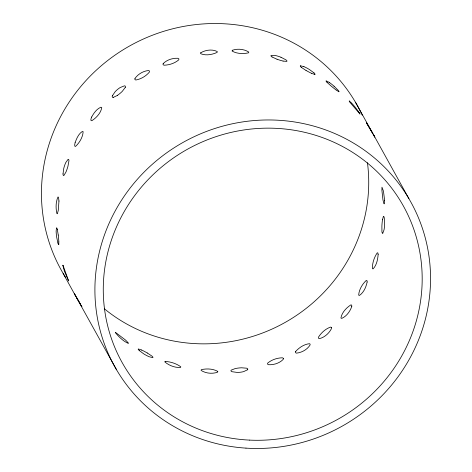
<?xml version="1.0" encoding="UTF-8"?>
<svg xmlns="http://www.w3.org/2000/svg" width="472" height="472" viewBox="0 0 472 472"><rect width="100%" height="100%" fill="white"/><g stroke="black" fill="none" stroke-linecap="round" stroke-linejoin="round"><path stroke-width="0.71" d="M63.024 173.903L63.738 168.492A8.461 2.1 -73.7 0 1 65.82 162.498L68.056 159.388A8.461 1.799 -70.5 0 1 68.924 160.987L67.939 166.297A8.461 1.316 -72.6 0 1 65.856 172.25L63.897 175.484A8.461 1.646 -75.8 0 1 63.018 173.92M382.497 219.751L383.394 216.424A8.461 1.204 -89.3 0 1 384.273 217.975L384.615 223.569A8.461 1.729 -87.3 0 1 384.013 229.893L382.798 233.156M58.788 244.52L58.835 241.251M112.36 95.822L115.174 91.674A8.461 2.69 -40.7 0 1 120.153 87.556L124.396 85.851A8.461 2.336 -37.8 0 1 125.263 87.438M125.269 87.432L122.272 91.361A8.461 1.906 -40.4 0 1 117.304 95.456M117.286 95.491L113.239 97.403M300.499 65.803L303.897 66.629M314.836 74.452L311.591 73.372M283.106 61.083L286.728 61.401A8.461 1.534 21.8 0 0 285.879 59.826L280.988 57.265M277.029 59.248L272.067 56.97M141.653 350.047L138.402 348.961A8.461 1.162 32.5 0 0 139.246 350.525M306.009 70.446L301.372 67.384M147.229 352.973L151.872 356.03A8.461 1.351 27 0 1 152.751 357.611L149.347 356.791A8.461 1.681 30.5 0 1 143.742 353.876L139.281 350.543M349.315 101.026L351.675 103.161M329.143 82.329L326.199 80.818A8.461 0.973 37.3 0 0 327.108 82.423M336.176 90.028L338.931 91.775A8.461 0.779 42.5 0 0 338.099 90.223L334.058 86.211M313.963 72.871L309.473 69.555A8.461 1.634 30.4 0 0 303.915 66.646M327.072 82.399L331.261 86.146A8.461 0.472 39.2 0 0 336.052 89.916M350.194 102.607L359.971 114.047A8.461 0.348 52.9 0 0 359.174 112.56M359.098 112.466L355.729 107.905A8.461 0.832 51.1 0 0 351.705 103.209M81.803 306.67L74.281 293.543L80.57 304.346M81.231 305.419L81.898 306.499M408.899 198.653L373.328 134.373L366.313 122.59L373.93 135.541M355.445 102.212L372.732 133.316M76.358 297.354L116.555 369.788M63.1 273.347L75.762 296.298M373.328 134.373L374.809 137.128L374.172 135.989M57.909 242.938L56.723 237.434A8.461 1.286 82.2 0 1 56.133 231.221L56.469 227.887A8.461 1.015 85.4 0 1 57.342 229.504M57.342 229.469L58.239 235.015M65.767 277.719A169.383 162.657 -29 0 1 131.127 45.129A169.383 162.657 -29 0 1 362.26 115.156M113.245 97.391A8.461 2.289 -43.3 0 1 112.354 95.828M350.248 102.66A8.461 0.555 47.8 0 1 349.309 101.014M311.514 73.319A8.461 0.855 29.1 0 1 306.045 70.446M301.401 67.396A8.461 1.345 27.2 0 1 300.493 65.803M313.992 72.889A8.461 1.168 32.4 0 1 314.83 74.452M58.227 235.056A8.461 0.501 83.6 0 1 58.805 241.098M58.788 244.508A8.461 0.808 80.3 0 1 57.914 242.98M329.167 82.358A8.461 1.257 40.6 0 1 334.046 86.217M283.047 61.053A8.461 1.204 18.5 0 1 277.058 59.236M272.09 56.976A8.461 1.687 16.5 0 1 271.182 55.389L274.91 55.431A8.461 1.982 19.7 0 1 280.976 57.271M367.446 162.728A160.934 154.545 -29 0 1 284.232 322.931A160.934 154.545 -29 0 1 104.271 308.7M382.798 233.162A8.461 1.398 -83.8 0 1 381.925 231.545L381.889 226.029A8.461 0.909 -85.9 0 1 382.491 219.716M141.612 350.017A8.461 0.861 29.1 0 1 147.24 352.973M58.959 201.042L58.262 210.423L57.36 213.745L56.894 213.586C55.702 208.211 55.69 202.093 57.956 197.019L58.487 197.19L58.959 201.042M331.486 327.444L331.444 328.665C329.031 333.35 324.594 337.38 319.414 338.636L318.458 338.235L318.535 337.055C321.32 332.642 325.603 328.807 330.571 327.084L331.486 327.444M384.633 200.517L384.285 203.821L383.872 203.656L382.939 199.798L381.919 190.458L381.96 187.189L383.459 191.201L384.633 200.517M378.143 254.373C377.783 259.447 376.697 265.081 373.11 268.887L372.438 268.686C372.202 263.175 374.19 257.328 377.27 252.791L377.883 252.974L378.143 254.373M115.557 332.447L115.528 332.831C119.032 337.067 123.221 341.156 128.29 343.404L128.36 342.979L125.599 340.111L115.557 332.447M134.992 78.435L134.886 79.573L135.865 80.016C141.034 79.072 146.001 76.134 149.37 72.11L149.506 71.018L148.497 70.529C143.205 71.03 138.036 74.092 134.992 78.435M295.602 351.563L295.472 352.649L296.481 353.144C301.803 352.584 307.29 349.569 310.098 344.938L310.086 344.094L309.408 343.687C304.098 344.318 299.071 347.581 295.602 351.563M283.395 358.325L283.241 359.363C279.53 363.186 273.813 365.021 268.55 364.708L267.494 364.107L267.671 363.121C271.671 359.711 277.141 357.923 282.362 357.782L283.395 358.325M163.17 63.631L163.017 64.67L164.049 65.213C169.271 65.083 174.746 63.295 178.74 59.873L178.917 58.888L177.861 58.292C172.599 57.985 166.887 59.82 163.17 63.631M367.139 282.008C366.095 287.047 363.812 292.445 359.452 295.437L358.667 295.183C358.986 289.672 362.289 284.168 366.26 280.427L366.992 280.651L367.139 282.008M75.142 142.562L74.676 144.845L74.824 146.202L75.555 146.426C79.538 142.691 82.842 137.181 83.149 131.664L82.364 131.411C78.523 133.871 76.653 138.438 75.142 142.562M200.789 52.758L200.594 53.655C205.662 55.867 212.193 54.699 217.102 52.41L217.303 51.566C212.341 48.988 205.503 49.908 200.789 52.758M232.301 50.303L232.1 51.082C236.903 53.802 243.298 54.079 248.608 52.805L248.803 52.079C244.148 49.047 237.516 48.409 232.301 50.303M217.787 371.399L217.586 372.184C212.37 374.095 205.733 373.446 201.078 370.402L201.273 369.682C206.588 368.42 212.978 368.691 217.787 371.399M165.076 361.428L164.923 362.006C169.159 365.54 175.071 367.871 180.623 367.44L180.8 366.797C176.369 363.523 170.563 361.688 165.076 361.428M91.651 117.044L90.907 119.156L90.954 120.46L91.78 120.738C96.365 117.858 100.914 113.003 101.769 107.539L100.896 107.221C96.601 108.961 93.804 113.115 91.651 117.044M351.776 306.446C350.071 311.367 346.654 316.24 341.787 318.382L340.914 318.063C341.775 312.606 346.324 307.762 350.902 304.865L351.728 305.148L351.776 306.446M247.523 369.782L243.635 371.617A8.461 2.602 -5.1 0 1 237.227 372.438L232.082 371.712A8.461 2.136 -2.6 0 1 231.215 370.131L235.121 368.597A8.461 1.782 -5.8 0 1 241.528 367.788L246.644 368.201A8.461 2.218 -8.3 0 1 247.529 369.782M63.041 265.394L62.782 265.199L64.381 271.087L68.611 280.988L63.041 265.394M245.977 448.129A169.383 162.657 -29 0 0 415.72 211.598A169.383 162.657 -29 0 0 126.49 192.936A169.383 162.657 -29 0 0 245.977 448.129M249.6 440.111A160.934 154.545 -29 0 0 406.917 212.772A160.934 154.545 -29 0 0 131.67 199.774A160.934 154.545 -29 0 0 249.6 440.111"/></g></svg>
